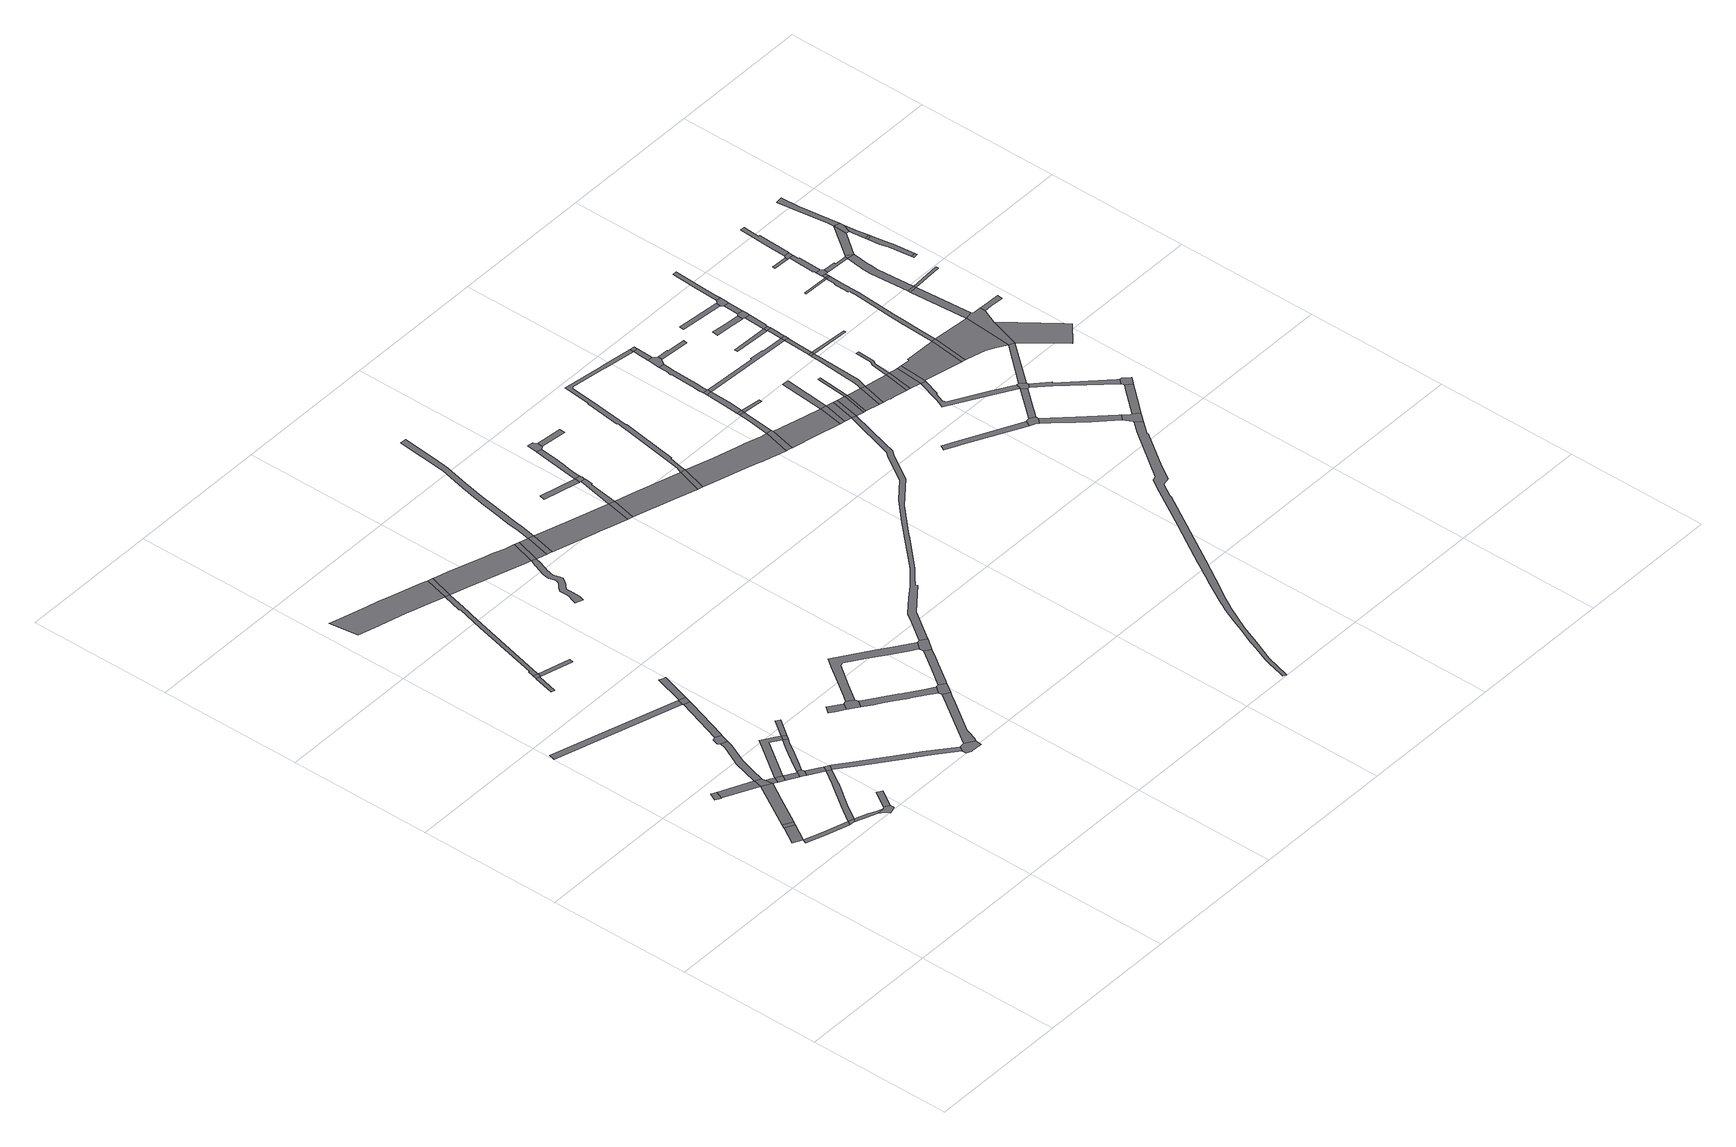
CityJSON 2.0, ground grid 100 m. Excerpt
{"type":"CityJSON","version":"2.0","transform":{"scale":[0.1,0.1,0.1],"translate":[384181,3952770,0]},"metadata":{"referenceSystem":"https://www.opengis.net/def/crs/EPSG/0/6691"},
"CityObjects":{
"road1":{"type":"Road","attributes":{"class":"1040","RoadStructureAttribute.sectionType":"1"},"geometry":[{"type":"MultiSurface","lod":"1","boundaries":[[[0,1,2,3]]]}]},
"road2":{"type":"Road","attributes":{"class":"1040","RoadStructureAttribute.sectionType":"4"},"geometry":[{"type":"MultiSurface","lod":"1","boundaries":[[[4,5,0,3,6]]]}]},
"road3":{"type":"Road","attributes":{"class":"1040","RoadStructureAttribute.sectionType":"1"},"geometry":[{"type":"MultiSurface","lod":"1","boundaries":[[[2,7,8,9,10,11]]]}]},
"road4":{"type":"Road","attributes":{"class":"1040","RoadStructureAttribute.sectionType":"4"},"geometry":[{"type":"MultiSurface","lod":"1","boundaries":[[[12,13,14,15,16,17,18]]]}]},
"road5":{"type":"Road","attributes":{"class":"1040","RoadStructureAttribute.sectionType":"1"},"geometry":[{"type":"MultiSurface","lod":"1","boundaries":[[[19,20,21,22,4,6]]]}]},
"road6":{"type":"Road","attributes":{"class":"1040","RoadStructureAttribute.sectionType":"4"},"geometry":[{"type":"MultiSurface","lod":"1","boundaries":[[[10,9,23,24]]]}]},
"road7":{"type":"Road","attributes":{"class":"1040","RoadStructureAttribute.sectionType":"1"},"geometry":[{"type":"MultiSurface","lod":"1","boundaries":[[[18,17,21,25]]]}]},
"road8":{"type":"Road","attributes":{"class":"1040","RoadStructureAttribute.sectionType":"1"},"geometry":[{"type":"MultiSurface","lod":"1","boundaries":[[[24,23,26,27,28,29,30,31,32]]]}]},
"road9":{"type":"Road","attributes":{"class":"1040","RoadStructureAttribute.sectionType":"4"},"geometry":[{"type":"MultiSurface","lod":"1","boundaries":[[[33,25,21,20,34]]]}]},
"road10":{"type":"Road","attributes":{"class":"1040","RoadStructureAttribute.sectionType":"1"},"geometry":[{"type":"MultiSurface","lod":"1","boundaries":[[[35,34,20,36,37,38]]]}]},
"road11":{"type":"Road","attributes":{"class":"1040","RoadStructureAttribute.sectionType":"4"},"geometry":[{"type":"MultiSurface","lod":"1","boundaries":[[[39,29,28,40,41,42,43]]]}]},
"road12":{"type":"Road","attributes":{"class":"1040","RoadStructureAttribute.sectionType":"4"},"geometry":[{"type":"MultiSurface","lod":"1","boundaries":[[[44,45,38,37]]]}]},
"road13":{"type":"Road","attributes":{"class":"1040","RoadStructureAttribute.sectionType":"1"},"geometry":[{"type":"MultiSurface","lod":"1","boundaries":[[[46,47,48,49,50,51,52,53,10,24,54,55]]]}]},
"road14":{"type":"Road","attributes":{"class":"1040","RoadStructureAttribute.sectionType":"1"},"geometry":[{"type":"MultiSurface","lod":"1","boundaries":[[[56,57,58,59]]]}]},
"road15":{"type":"Road","attributes":{"class":"1040","RoadStructureAttribute.sectionType":"1"},"geometry":[{"type":"MultiSurface","lod":"1","boundaries":[[[60,45,44,61,62]]]}]},
"road16":{"type":"Road","attributes":{"class":"1040","RoadStructureAttribute.sectionType":"1"},"geometry":[{"type":"MultiSurface","lod":"1","boundaries":[[[63,64,65,66,67,25,33,68,69,70,71,72]]]}]},
"road17":{"type":"Road","attributes":{"class":"1040","RoadStructureAttribute.sectionType":"1"},"geometry":[{"type":"MultiSurface","lod":"1","boundaries":[[[73,39,43,74]]]}]},
"road18":{"type":"Road","attributes":{"class":"1040","RoadStructureAttribute.sectionType":"4"},"geometry":[{"type":"MultiSurface","lod":"1","boundaries":[[[75,76,77,78,79,80,62,61]]]}]},
"road19":{"type":"Road","attributes":{"class":"1040","RoadStructureAttribute.sectionType":"1"},"geometry":[{"type":"MultiSurface","lod":"1","boundaries":[[[77,76,49,81]]]}]},
"road20":{"type":"Road","attributes":{"class":"1040","RoadStructureAttribute.sectionType":"1"},"geometry":[{"type":"MultiSurface","lod":"1","boundaries":[[[82,83,38,45,84,85,86,87]]]}]},
"road21":{"type":"Road","attributes":{"class":"1040","RoadStructureAttribute.sectionType":"4"},"geometry":[{"type":"MultiSurface","lod":"1","boundaries":[[[88,89,90,91,63,72,92,93]]]}]},
"road22":{"type":"Road","attributes":{"class":"1040","RoadStructureAttribute.sectionType":"4"},"geometry":[{"type":"MultiSurface","lod":"1","boundaries":[[[81,49,48,94,95]]]}]},
"road23":{"type":"Road","attributes":{"class":"1040","RoadStructureAttribute.sectionType":"1"},"geometry":[{"type":"MultiSurface","lod":"1","boundaries":[[[86,96,97,98,99,80,79,100,101,102,103]]]}]},
"road24":{"type":"Road","attributes":{"class":"1040","RoadStructureAttribute.sectionType":"1"},"geometry":[{"type":"MultiSurface","lod":"1","boundaries":[[[104,105,106,107,108]]]}]},
"road25":{"type":"Road","attributes":{"class":"1040","RoadStructureAttribute.sectionType":"4"},"geometry":[{"type":"MultiSurface","lod":"1","boundaries":[[[109,104,108,110,111]]]}]},
"road26":{"type":"Road","attributes":{"class":"1040","RoadStructureAttribute.sectionType":"1"},"geometry":[{"type":"MultiSurface","lod":"1","boundaries":[[[112,113,88,93,114,115,116]]]}]},
"road27":{"type":"Road","attributes":{"class":"1040","RoadStructureAttribute.sectionType":"4"},"geometry":[{"type":"MultiSurface","lod":"1","boundaries":[[[87,86,103,117]]]}]},
"road28":{"type":"Road","attributes":{"class":"1040","RoadStructureAttribute.sectionType":"1"},"geometry":[{"type":"MultiSurface","lod":"1","boundaries":[[[118,119,111,110]]]}]},
"road29":{"type":"Road","attributes":{"class":"1040","RoadStructureAttribute.sectionType":"1"},"geometry":[{"type":"MultiSurface","lod":"1","boundaries":[[[120,121,87,117]]]}]},
"road30":{"type":"Road","attributes":{"class":"1040","RoadStructureAttribute.sectionType":"4"},"geometry":[{"type":"MultiSurface","lod":"1","boundaries":[[[59,58,112,116,122,123]]]}]},
"road31":{"type":"Road","attributes":{"class":"1040","RoadStructureAttribute.sectionType":"1"},"geometry":[{"type":"MultiSurface","lod":"1","boundaries":[[[124,125,126,127,128,95,94,129,130,131,132,133,134,135,136,137]]]}]},
"road32":{"type":"Road","attributes":{"class":"1040","RoadStructureAttribute.sectionType":"1"},"geometry":[{"type":"MultiSurface","lod":"1","boundaries":[[[138,139,140,123,122]]]}]},
"road33":{"type":"Road","attributes":{"class":"1040","function":"3","usage":"1","RoadStructureAttribute.sectionType":"1"},"geometry":[{"type":"MultiSurface","lod":"1","boundaries":[[[141,142,143,144,145,146,147,148,149,150,151,152,153]]]}]},
"road34":{"type":"Road","attributes":{"class":"1040","RoadStructureAttribute.sectionType":"1"},"geometry":[{"type":"MultiSurface","lod":"1","boundaries":[[[154,155,156,157,158,152,159,160,161,162,163,164,109,111]]]}]},
"road35":{"type":"Road","attributes":{"class":"1040","RoadStructureAttribute.sectionType":"4"},"geometry":[{"type":"MultiSurface","lod":"1","boundaries":[[[165,137,136,166,167,168,169,170]]]}]},
"road36":{"type":"Road","attributes":{"class":"1040","RoadStructureAttribute.sectionType":"1"},"geometry":[{"type":"MultiSurface","lod":"1","boundaries":[[[171,172,173,174,175]]]}]},
"road37":{"type":"Road","attributes":{"class":"1040","RoadStructureAttribute.sectionType":"4"},"geometry":[{"type":"MultiSurface","lod":"1","boundaries":[[[176,175,174,177,178,179,180]]]}]},
"road38":{"type":"Road","attributes":{"class":"1040","function":"3","usage":"1","RoadStructureAttribute.sectionType":"4"},"geometry":[{"type":"MultiSurface","lod":"1","boundaries":[[[153,152,158,181]]]}]},
"road39":{"type":"Road","attributes":{"class":"1040","RoadStructureAttribute.sectionType":"1"},"geometry":[{"type":"MultiSurface","lod":"1","boundaries":[[[182,183,184,185,165,170,186,187,188,189,190,191,192,193]]]}]},
"road40":{"type":"Road","attributes":{"class":"1040","RoadStructureAttribute.sectionType":"1"},"geometry":[{"type":"MultiSurface","lod":"1","boundaries":[[[194,195,196,197,179,178,198,199,200,201,202,203,204,205,206]]]}]},
"road41":{"type":"Road","attributes":{"class":"1040","function":"3","usage":"1","RoadStructureAttribute.sectionType":"1"},"geometry":[{"type":"MultiSurface","lod":"1","boundaries":[[[207,208,209,210,211,212,213,181,158,214,215,216,217,218,219]]]}]},
"road42":{"type":"Road","attributes":{"class":"1040","RoadStructureAttribute.sectionType":"4"},"geometry":[{"type":"MultiSurface","lod":"1","boundaries":[[[220,206,205,221,182,193,222]]]}]},
"road43":{"type":"Road","attributes":{"class":"1040","RoadStructureAttribute.sectionType":"1"},"geometry":[{"type":"MultiSurface","lod":"1","boundaries":[[[223,224,225,226,227,228,229,230,231,232,233,234,235,236,237,238,239,240,241,242,243,244,245,246,247,218,248,249,250,251,252,253,254,255,256,257,258,259,260,261,262,263,264,265,266,267,268,269,270,271,272,273,274,275,276,277,278,279,280,281,282]]]}]},
"road44":{"type":"Road","attributes":{"class":"1040","RoadStructureAttribute.sectionType":"1"},"geometry":[{"type":"MultiSurface","lod":"1","boundaries":[[[283,284,285,286,287,288,289,176,180,290,291,292,293,294,295,296,297,298]]]}]},
"road45":{"type":"Road","attributes":{"class":"1040","RoadStructureAttribute.sectionType":"1"},"geometry":[{"type":"MultiSurface","lod":"1","boundaries":[[[299,300,220,222,301,302,303,304,305,306]]]}]},
"road46":{"type":"Road","attributes":{"class":"1040","function":"3","usage":"1","RoadStructureAttribute.sectionType":"4"},"geometry":[{"type":"MultiSurface","lod":"1","boundaries":[[[219,218,247,307]]]}]},
"road47":{"type":"Road","attributes":{"class":"1040","function":"3","usage":"1","RoadStructureAttribute.sectionType":"1"},"geometry":[{"type":"MultiSurface","lod":"1","boundaries":[[[307,247,308,309,310]]]}]},
"road48":{"type":"Road","attributes":{"class":"1040","function":"3","usage":"1","RoadStructureAttribute.sectionType":"4"},"geometry":[{"type":"MultiSurface","lod":"1","boundaries":[[[310,309,311,312,313]]]}]},
"road49":{"type":"Road","attributes":{"class":"1040","RoadStructureAttribute.sectionType":"4"},"geometry":[{"type":"MultiSurface","lod":"1","boundaries":[[[314,315,298,297,299,306,316,317]]]}]},
"road50":{"type":"Road","attributes":{"class":"1040","function":"3","usage":"1","RoadStructureAttribute.sectionType":"1"},"geometry":[{"type":"MultiSurface","lod":"1","boundaries":[[[318,313,312,319,320,321,322,323]]]}]},
"road51":{"type":"Road","attributes":{"class":"1040","RoadStructureAttribute.sectionType":"1"},"geometry":[{"type":"MultiSurface","lod":"1","boundaries":[[[324,325,326,327,328,329,330,331,332,310,313,333,334,335,336,337,338,339,340,341,342,343]]]}]},
"road52":{"type":"Road","attributes":{"class":"1040","function":"3","usage":"1","RoadStructureAttribute.sectionType":"4"},"geometry":[{"type":"MultiSurface","lod":"1","boundaries":[[[323,322,344,345]]]}]},
"road53":{"type":"Road","attributes":{"class":"1040","RoadStructureAttribute.sectionType":"1"},"geometry":[{"type":"MultiSurface","lod":"1","boundaries":[[[346,347,348,349,350]]]}]},
"road54":{"type":"Road","attributes":{"class":"1040","RoadStructureAttribute.sectionType":"1"},"geometry":[{"type":"MultiSurface","lod":"1","boundaries":[[[351,323,345,352,353,354]]]}]},
"road55":{"type":"Road","attributes":{"class":"1040","RoadStructureAttribute.sectionType":"4"},"geometry":[{"type":"MultiSurface","lod":"1","boundaries":[[[350,349,351,354,355,356,357,358]]]}]},
"road56":{"type":"Road","attributes":{"class":"1040","function":"3","usage":"1","RoadStructureAttribute.sectionType":"1"},"geometry":[{"type":"MultiSurface","lod":"1","boundaries":[[[359,345,344,360,361,362]]]}]},
"road57":{"type":"Road","attributes":{"class":"1040","RoadStructureAttribute.sectionType":"1"},"geometry":[{"type":"MultiSurface","lod":"1","boundaries":[[[363,364,365,350,358,366,367,368,369,370,371]]]}]},
"road58":{"type":"Road","attributes":{"class":"1040","RoadStructureAttribute.sectionType":"4"},"geometry":[{"type":"MultiSurface","lod":"1","boundaries":[[[372,363,371,373,374,375,376]]]}]},
"road59":{"type":"Road","attributes":{"class":"1040","function":"3","usage":"1","RoadStructureAttribute.sectionType":"4"},"geometry":[{"type":"MultiSurface","lod":"1","boundaries":[[[362,361,377,378]]]}]},
"road60":{"type":"Road","attributes":{"class":"1040","RoadStructureAttribute.sectionType":"1"},"geometry":[{"type":"MultiSurface","lod":"1","boundaries":[[[379,380,375,374]]]}]},
"road61":{"type":"Road","attributes":{"class":"1040","RoadStructureAttribute.sectionType":"1"},"geometry":[{"type":"MultiSurface","lod":"1","boundaries":[[[381,382,383,384,385,386,387,388,389,390,391,392,393,394,395,396,397,398,399,400,401,402,403,404,405,406,407,408,409,410,411,412,314,317]]]}]},
"road62":{"type":"Road","attributes":{"class":"1040","function":"3","usage":"1","RoadStructureAttribute.sectionType":"1"},"geometry":[{"type":"MultiSurface","lod":"1","boundaries":[[[413,414,415,416,378,377,417,418,419,420,421,422,423,424,425,426]]]}]},
"road63":{"type":"Road","attributes":{"class":"1040","RoadStructureAttribute.sectionType":"1"},"geometry":[{"type":"MultiSurface","lod":"1","boundaries":[[[427,428,429,430,431,432,433,434,435,436,362,378,437,438,439,440,441,442,443,444,445,446,447,448,449]]]}]},
"road64":{"type":"Road","attributes":{"class":"1040","function":"3","usage":"1","RoadStructureAttribute.sectionType":"4"},"geometry":[{"type":"MultiSurface","lod":"1","boundaries":[[[450,426,425,451,452,453]]]}]},
"road65":{"type":"Road","attributes":{"class":"1040","RoadStructureAttribute.sectionType":"1"},"geometry":[{"type":"MultiSurface","lod":"1","boundaries":[[[454,455,426,450,456]]]}]},
"road66":{"type":"Road","attributes":{"class":"1040","RoadStructureAttribute.sectionType":"1"},"geometry":[{"type":"MultiSurface","lod":"1","boundaries":[[[457,458,459,460,461,462,463,464,465,466,467,468,469,470,471,472,473,474,475,476,477,478,479,480,481,482,483,484,485,486,487,488,489,490,491,492,493,494,495,496,497,498,499,500,501,502,503,504,505]]]}]},
"road67":{"type":"Road","attributes":{"class":"1040","RoadStructureAttribute.sectionType":"4"},"geometry":[{"type":"MultiSurface","lod":"1","boundaries":[[[506,507,454,456,508]]]}]},
"road68":{"type":"Road","attributes":{"class":"1040","function":"3","usage":"1","RoadStructureAttribute.sectionType":"1"},"geometry":[{"type":"MultiSurface","lod":"1","boundaries":[[[509,453,452,510,511,512,513]]]}]},
"road69":{"type":"Road","attributes":{"class":"1040","RoadStructureAttribute.sectionType":"1"},"geometry":[{"type":"MultiSurface","lod":"1","boundaries":[[[514,515,516,517,506,508]]]}]},
"road70":{"type":"Road","attributes":{"class":"1040","RoadStructureAttribute.sectionType":"1"},"geometry":[{"type":"MultiSurface","lod":"1","boundaries":[[[518,519,508,456]]]}]},
"road71":{"type":"Road","attributes":{"class":"1040","RoadStructureAttribute.sectionType":"4"},"geometry":[{"type":"MultiSurface","lod":"1","boundaries":[[[520,516,515,521,522]]]}]},
"road72":{"type":"Road","attributes":{"class":"1040","RoadStructureAttribute.sectionType":"1"},"geometry":[{"type":"MultiSurface","lod":"1","boundaries":[[[523,524,525,526,527,528,529,530,531,532,520,522,533,534,535,536,537,538]]]}]},
"road73":{"type":"Road","attributes":{"class":"1040","function":"3","usage":"1","RoadStructureAttribute.sectionType":"4"},"geometry":[{"type":"MultiSurface","lod":"1","boundaries":[[[513,512,539,540]]]}]},
"road74":{"type":"Road","attributes":{"class":"1040","function":"3","usage":"1","RoadStructureAttribute.sectionType":"1"},"geometry":[{"type":"MultiSurface","lod":"1","boundaries":[[[540,539,396,541]]]}]},
"road75":{"type":"Road","attributes":{"class":"1040","RoadStructureAttribute.sectionType":"4"},"geometry":[{"type":"MultiSurface","lod":"1","boundaries":[[[542,543,523,538,544,545,546,547]]]}]},
"road76":{"type":"Road","attributes":{"class":"1040","RoadStructureAttribute.sectionType":"1"},"geometry":[{"type":"MultiSurface","lod":"1","boundaries":[[[548,549,550,542,547,551,552]]]}]},
"road77":{"type":"Road","attributes":{"class":"1040","function":"3","usage":"1","RoadStructureAttribute.sectionType":"4"},"geometry":[{"type":"MultiSurface","lod":"1","boundaries":[[[541,396,395,553]]]}]},
"road78":{"type":"Road","attributes":{"class":"1040","RoadStructureAttribute.sectionType":"4"},"geometry":[{"type":"MultiSurface","lod":"1","boundaries":[[[449,448,548,552,554]]]}]},
"road79":{"type":"Road","attributes":{"class":"1040","RoadStructureAttribute.sectionType":"1"},"geometry":[{"type":"MultiSurface","lod":"1","boundaries":[[[555,513,540,556]]]}]},
"road80":{"type":"Road","attributes":{"class":"1040","function":"3","usage":"1","RoadStructureAttribute.sectionType":"1"},"geometry":[{"type":"MultiSurface","lod":"1","boundaries":[[[553,395,557,558]]]}]},
"road81":{"type":"Road","attributes":{"class":"1040","function":"3","usage":"1","RoadStructureAttribute.sectionType":"4"},"geometry":[{"type":"MultiSurface","lod":"1","boundaries":[[[558,557,559,560]]]}]},
"road82":{"type":"Road","attributes":{"class":"1040","RoadStructureAttribute.sectionType":"1"},"geometry":[{"type":"MultiSurface","lod":"1","boundaries":[[[561,562,563,564,546,545]]]}]},
"road83":{"type":"Road","attributes":{"class":"1040","RoadStructureAttribute.sectionType":"1"},"geometry":[{"type":"MultiSurface","lod":"1","boundaries":[[[565,566,567,568,569,570,571]]]}]},
"road84":{"type":"Road","attributes":{"class":"1040","function":"3","usage":"1","RoadStructureAttribute.sectionType":"1"},"geometry":[{"type":"MultiSurface","lod":"1","boundaries":[[[560,559,572,573,574,575]]]}]},
"road85":{"type":"Road","attributes":{"class":"1040","RoadStructureAttribute.sectionType":"1"},"geometry":[{"type":"MultiSurface","lod":"1","boundaries":[[[576,577,578,579,580,521,515,581,582]]]}]},
"road86":{"type":"Road","attributes":{"class":"1040","RoadStructureAttribute.sectionType":"1"},"geometry":[{"type":"MultiSurface","lod":"1","boundaries":[[[583,558,560,584]]]}]},
"road87":{"type":"Road","attributes":{"class":"1040","function":"3","usage":"1","RoadStructureAttribute.sectionType":"4"},"geometry":[{"type":"MultiSurface","lod":"1","boundaries":[[[575,574,585,586]]]}]},
"road88":{"type":"Road","attributes":{"class":"1040","function":"3","usage":"1","RoadStructureAttribute.sectionType":"1"},"geometry":[{"type":"MultiSurface","lod":"1","boundaries":[[[586,585,587,588,589,590,591]]]}]},
"road89":{"type":"Road","attributes":{"class":"1040","RoadStructureAttribute.sectionType":"1"},"geometry":[{"type":"MultiSurface","lod":"1","boundaries":[[[592,593,594,595,596,575,586,597,598]]]}]},
"road90":{"type":"Road","attributes":{"class":"1040","RoadStructureAttribute.sectionType":"4"},"geometry":[{"type":"MultiSurface","lod":"1","boundaries":[[[599,600,571,570,601,602,603,604]]]}]},
"road91":{"type":"Road","attributes":{"class":"1040","function":"3","usage":"1","RoadStructureAttribute.sectionType":"4"},"geometry":[{"type":"MultiSurface","lod":"1","boundaries":[[[591,590,605,606,607]]]}]},
"road92":{"type":"Road","attributes":{"class":"1040","RoadStructureAttribute.sectionType":"1"},"geometry":[{"type":"MultiSurface","lod":"1","boundaries":[[[608,609,610,611]]]}]},
"road93":{"type":"Road","attributes":{"class":"1040","RoadStructureAttribute.sectionType":"4"},"geometry":[{"type":"MultiSurface","lod":"1","boundaries":[[[612,592,598,613]]]}]},
"road94":{"type":"Road","attributes":{"class":"1040","function":"3","usage":"1","RoadStructureAttribute.sectionType":"1"},"geometry":[{"type":"MultiSurface","lod":"1","boundaries":[[[614,607,606,615,616]]]}]},
"road95":{"type":"Road","attributes":{"class":"1040","RoadStructureAttribute.sectionType":"1"},"geometry":[{"type":"MultiSurface","lod":"1","boundaries":[[[617,612,613,618,619]]]}]},
"road96":{"type":"Road","attributes":{"class":"1040","RoadStructureAttribute.sectionType":"1"},"geometry":[{"type":"MultiSurface","lod":"1","boundaries":[[[620,621,622,623,624,625,626]]]}]},
"road97":{"type":"Road","attributes":{"class":"1040","function":"3","usage":"1","RoadStructureAttribute.sectionType":"4"},"geometry":[{"type":"MultiSurface","lod":"1","boundaries":[[[627,616,615,628,629]]]}]},
"road98":{"type":"Road","attributes":{"class":"1040","RoadStructureAttribute.sectionType":"1"},"geometry":[{"type":"MultiSurface","lod":"1","boundaries":[[[630,631,632,633]]]}]},
"road99":{"type":"Road","attributes":{"class":"1040","RoadStructureAttribute.sectionType":"1"},"geometry":[{"type":"MultiSurface","lod":"1","boundaries":[[[634,635,636,637,638,591,607,639]]]}]},
"road100":{"type":"Road","attributes":{"class":"1040","RoadStructureAttribute.sectionType":"1"},"geometry":[{"type":"MultiSurface","lod":"1","boundaries":[[[615,640,641,642,643,644,645,646,647,648,649,628]]]}]},
"road101":{"type":"Road","attributes":{"class":"1040","RoadStructureAttribute.sectionType":"4"},"geometry":[{"type":"MultiSurface","lod":"1","boundaries":[[[582,581,617,619,650]]]}]},
"road102":{"type":"Road","attributes":{"class":"1040","RoadStructureAttribute.sectionType":"1"},"geometry":[{"type":"MultiSurface","lod":"1","boundaries":[[[651,652,653,654,603,602,655,656,657,658,659]]]}]},
"road103":{"type":"Road","attributes":{"class":"1040","RoadStructureAttribute.sectionType":"1"},"geometry":[{"type":"MultiSurface","lod":"1","boundaries":[[[643,660,599,604,661,662,663]]]}]},
"road104":{"type":"Road","attributes":{"class":"1040","RoadStructureAttribute.sectionType":"1"},"geometry":[{"type":"MultiSurface","lod":"1","boundaries":[[[664,665,582,650,666,667,668,669]]]}]},
"road105":{"type":"Road","attributes":{"class":"1040","RoadStructureAttribute.sectionType":"4"},"geometry":[{"type":"MultiSurface","lod":"1","boundaries":[[[611,610,664,669,670,671]]]}]},
"road106":{"type":"Road","attributes":{"class":"1040","RoadStructureAttribute.sectionType":"1"},"geometry":[{"type":"MultiSurface","lod":"1","boundaries":[[[672,673,613,598]]]}]},
"road107":{"type":"Road","attributes":{"class":"1040","RoadStructureAttribute.sectionType":"1"},"geometry":[{"type":"MultiSurface","lod":"1","boundaries":[[[674,611,671,675,676,677]]]}]},
"road108":{"type":"Road","attributes":{"class":"1040","RoadStructureAttribute.sectionType":"4"},"geometry":[{"type":"MultiSurface","lod":"1","boundaries":[[[678,626,625,679,674,677,680,681]]]}]},
"road109":{"type":"Road","attributes":{"class":"1040","RoadStructureAttribute.sectionType":"1"},"geometry":[{"type":"MultiSurface","lod":"1","boundaries":[[[682,678,681,683]]]}]},
"road110":{"type":"Road","attributes":{"class":"1040","function":"3","usage":"1","RoadStructureAttribute.sectionType":"1"},"geometry":[{"type":"MultiSurface","lod":"1","boundaries":[[[684,685,627,629,686,687,688]]]}]},
"road111":{"type":"Road","attributes":{"class":"1040","RoadStructureAttribute.sectionType":"4"},"geometry":[{"type":"MultiSurface","lod":"1","boundaries":[[[689,659,658,690,457,505,691,692,693,694,695]]]}]},
"road112":{"type":"Road","attributes":{"class":"1040","RoadStructureAttribute.sectionType":"4"},"geometry":[{"type":"MultiSurface","lod":"1","boundaries":[[[696,644,643,663,697,698,699]]]}]},
"road113":{"type":"Road","attributes":{"class":"1040","RoadStructureAttribute.sectionType":"4"},"geometry":[{"type":"MultiSurface","lod":"1","boundaries":[[[700,701,633,632,702,682,683,703,704,705]]]}]},
"road114":{"type":"Road","attributes":{"class":"1040","RoadStructureAttribute.sectionType":"1"},"geometry":[{"type":"MultiSurface","lod":"1","boundaries":[[[706,707,708,700,705,709,710,711]]]}]},
"road115":{"type":"Road","attributes":{"class":"1040","function":"3","usage":"1","RoadStructureAttribute.sectionType":"4"},"geometry":[{"type":"MultiSurface","lod":"1","boundaries":[[[688,687,712,713]]]}]},
"road116":{"type":"Road","attributes":{"class":"1040","RoadStructureAttribute.sectionType":"1"},"geometry":[{"type":"MultiSurface","lod":"1","boundaries":[[[714,715,716,698,697,717,718,719]]]}]},
"road117":{"type":"Road","attributes":{"class":"1040","RoadStructureAttribute.sectionType":"1"},"geometry":[{"type":"MultiSurface","lod":"1","boundaries":[[[720,721,695,694,722,723,724]]]}]},
"road118":{"type":"Road","attributes":{"class":"1040","RoadStructureAttribute.sectionType":"1"},"geometry":[{"type":"MultiSurface","lod":"1","boundaries":[[[725,726,696,699]]]}]},
"road119":{"type":"Road","attributes":{"class":"1040","function":"3","usage":"1","RoadStructureAttribute.sectionType":"1"},"geometry":[{"type":"MultiSurface","lod":"1","boundaries":[[[713,712,727,728,729,726,730]]]}]},
"road120":{"type":"Road","attributes":{"class":"1040","RoadStructureAttribute.sectionType":"4"},"geometry":[{"type":"MultiSurface","lod":"1","boundaries":[[[719,718,731,720,724,732,733,734]]]}]},
"road121":{"type":"Road","attributes":{"class":"1040","RoadStructureAttribute.sectionType":"1"},"geometry":[{"type":"MultiSurface","lod":"1","boundaries":[[[735,736,737,738,739,740,741,742,743,744,688,713,745,746,747,748,749,750,751]]]}]},
"road122":{"type":"Road","attributes":{"class":"1040","RoadStructureAttribute.sectionType":"1"},"geometry":[{"type":"MultiSurface","lod":"1","boundaries":[[[752,753,735,754]]]}]},
"road123":{"type":"Road","attributes":{"class":"1040","function":"3","usage":"1","RoadStructureAttribute.sectionType":"4"},"geometry":[{"type":"MultiSurface","lod":"1","boundaries":[[[755,756,757,758,759,730,726,725,760]]]}]},
"road124":{"type":"Road","attributes":{"class":"1040","RoadStructureAttribute.sectionType":"4"},"geometry":[{"type":"MultiSurface","lod":"1","boundaries":[[[754,735,751,761]]]}]},
"road125":{"type":"Road","attributes":{"class":"1040","RoadStructureAttribute.sectionType":"1"},"geometry":[{"type":"MultiSurface","lod":"1","boundaries":[[[762,754,761,763]]]}]},
"road126":{"type":"Road","attributes":{"class":"1040","RoadStructureAttribute.sectionType":"1"},"geometry":[{"type":"MultiSurface","lod":"1","boundaries":[[[764,765,766,767]]]}]},
"road127":{"type":"Road","attributes":{"class":"1040","RoadStructureAttribute.sectionType":"4"},"geometry":[{"type":"MultiSurface","lod":"1","boundaries":[[[768,769,762,763,770,771,772]]]}]},
"road128":{"type":"Road","attributes":{"class":"1040","function":"3","usage":"1","RoadStructureAttribute.sectionType":"1"},"geometry":[{"type":"MultiSurface","lod":"1","boundaries":[[[773,760,725,774,775,776]]]}]},
"road129":{"type":"Road","attributes":{"class":"1040","RoadStructureAttribute.sectionType":"1"},"geometry":[{"type":"MultiSurface","lod":"1","boundaries":[[[730,759,777,778]]]}]},
"road130":{"type":"Road","attributes":{"class":"1040","RoadStructureAttribute.sectionType":"1"},"geometry":[{"type":"MultiSurface","lod":"1","boundaries":[[[779,780,781,782,768,772,783,784,785,786]]]}]},
"road131":{"type":"Road","attributes":{"class":"1040","RoadStructureAttribute.sectionType":"4"},"geometry":[{"type":"MultiSurface","lod":"1","boundaries":[[[787,767,766,779,786,788]]]}]},
"road132":{"type":"Road","attributes":{"class":"1040","RoadStructureAttribute.sectionType":"4"},"geometry":[{"type":"MultiSurface","lod":"1","boundaries":[[[789,790,778,777]]]}]},
"road133":{"type":"Road","attributes":{"class":"1040","RoadStructureAttribute.sectionType":"1"},"geometry":[{"type":"MultiSurface","lod":"1","boundaries":[[[791,792,771,770,793,794]]]}]},
"road134":{"type":"Road","attributes":{"class":"1040","RoadStructureAttribute.sectionType":"1"},"geometry":[{"type":"MultiSurface","lod":"1","boundaries":[[[795,796,797,798,799,800,801,802,787,788]]]}]},
"road135":{"type":"Road","attributes":{"class":"1040","RoadStructureAttribute.sectionType":"1"},"geometry":[{"type":"MultiSurface","lod":"1","boundaries":[[[793,803,804,805,806,790,789,807,808,809,810,811]]]}]},
"road136":{"type":"Road","attributes":{"class":"1040","RoadStructureAttribute.sectionType":"1"},"geometry":[{"type":"MultiSurface","lod":"1","boundaries":[[[812,757,756,813,814,815]]]}]},
"road137":{"type":"Road","attributes":{"class":"1040","RoadStructureAttribute.sectionType":"1"},"geometry":[{"type":"MultiSurface","lod":"1","boundaries":[[[816,817,789,777,818,819]]]}]},
"road138":{"type":"Road","attributes":{"class":"1040","RoadStructureAttribute.sectionType":"4"},"geometry":[{"type":"MultiSurface","lod":"1","boundaries":[[[820,821,794,793,811,822]]]}]},
"road139":{"type":"Road","attributes":{"class":"1040","RoadStructureAttribute.sectionType":"1"},"geometry":[{"type":"MultiSurface","lod":"1","boundaries":[[[823,824,820,822,825]]]}]},
"road140":{"type":"Road","attributes":{"class":"1040","RoadStructureAttribute.sectionType":"4"},"geometry":[{"type":"MultiSurface","lod":"1","boundaries":[[[826,827,828,829]]]}]},
"road141":{"type":"Road","attributes":{"class":"1040","RoadStructureAttribute.sectionType":"1"},"geometry":[{"type":"MultiSurface","lod":"1","boundaries":[[[830,831,832,833,834,835,836,827,826]]]}]},
"road142":{"type":"Road","attributes":{"class":"1040","RoadStructureAttribute.sectionType":"4"},"geometry":[{"type":"MultiSurface","lod":"1","boundaries":[[[837,838,834,833]]]}]},
"road143":{"type":"Road","attributes":{"class":"1040","RoadStructureAttribute.sectionType":"4"},"geometry":[{"type":"MultiSurface","lod":"1","boundaries":[[[823,825,839,840,841]]]}]},
"road144":{"type":"Road","attributes":{"class":"1040","RoadStructureAttribute.sectionType":"1"},"geometry":[{"type":"MultiSurface","lod":"1","boundaries":[[[842,840,839,838,837]]]}]},
"road145":{"type":"Road","attributes":{"class":"1040","RoadStructureAttribute.sectionType":"1"},"geometry":[{"type":"MultiSurface","lod":"1","boundaries":[[[843,844,845,846,847,823,841]]]}]}
},
"vertices":[
[395,1393,0],[322,1270,0],[385,1237,0],[458,1359,0],
[407,1420,0],[392,1395,0],[473,1385,0],
[372,1209,0],[504,1161,0],[664,1112,0],[683,1138,0],[516,1188,0],
[389,1909,0],[360,1925,0],[355,1927,0],[328,1871,0],[366,1852,0],[367,1854,0],[392,1908,0],
[586,1573,0],[665,1705,0],[599,1745,0],[518,1608,0],
[703,1110,0],[725,1128,0],
[614,1804,0],
[757,1090,0],[807,1070,0],[849,1052,0],[904,1056,0],[860,1073,0],[816,1093,0],[765,1113,0],
[654,1781,0],[657,1758,0],
[686,1742,0],[690,1691,0],[691,1690,0],[711,1727,0],
[920,1062,0],[883,1027,0],[903,997,0],[957,1012,0],[954,1041,0],
[733,1666,0],[754,1703,0],
[913,1405,0],[917,1410,0],[984,1516,0],[954,1536,0],[886,1431,0],[879,1422,0],[765,1262,0],[742,1227,0],[774,1207,0],[795,1240,0],
[20,2884,0],[7,2841,0],[877,2580,0],[890,2621,0],
[825,1661,0],[812,1621,0],[834,1657,0],
[745,2172,0],[735,2129,0],[677,2008,0],[666,1986,0],[614,1805,0],[681,1877,0],[709,1971,0],[720,1995,0],[777,2114,0],[789,2157,0],
[995,1183,0],[1029,1162,0],
[831,1610,0],[849,1599,0],[872,1634,0],[871,1634,0],[867,1653,0],[840,1668,0],
[974,1571,0],
[916,2018,0],[846,1919,0],[886,1891,0],[937,1963,0],[1008,1916,0],[1029,1944,0],
[769,2237,0],[749,2231,0],[746,2232,0],[733,2189,0],[793,2172,0],[811,2220,0],
[986,1518,0],[1006,1551,0],
[987,1887,0],[943,1826,0],[934,1812,0],[870,1715,0],[898,1695,0],[961,1787,0],[1018,1871,0],[1036,1896,0],
[508,3395,0],[507,3393,0],[471,3250,0],[494,3242,0],[533,3388,0],
[515,3423,0],[540,3386,0],[547,3413,0],
[883,2571,0],[825,2401,0],[816,2233,0],[917,2530,0],[926,2557,0],
[1057,1924,0],
[762,3327,0],[769,3354,0],
[1142,2040,0],[1113,2061,0],
[942,2605,0],[897,2619,0],
[1458,1211,0],[1347,1294,0],[1232,1379,0],[1121,1464,0],[1017,1544,0],[1092,1434,0],[1192,1356,0],[1207,1345,0],[1224,1332,0],[1324,1258,0],[1432,1177,0],[1498,1124,0],[1609,1033,0],[1633,1067,0],
[1005,2813,0],[991,2817,0],[960,2828,0],
[755,4469,0],[541,4535,0],[450,4563,0],[379,4583,0],[160,4646,0],[112,4660,0],[141,4461,0],[250,4428,0],[470,4369,0],[530,4351,0],[600,4329,0],[738,4286,0],[785,4460,0],
[559,3459,0],[712,4061,0],[721,4096,0],[732,4139,0],[769,4277,0],[700,4147,0],[705,4146,0],[654,3946,0],[614,3790,0],[532,3466,0],[526,3467,0],
[1668,1072,0],[1610,1004,0],[1642,988,0],[1654,990,0],[1728,986,0],[1733,1031,0],
[1404,1910,0],[1371,1867,0],[1402,1844,0],[1462,1803,0],[1493,1847,0],
[1518,1853,0],[1521,1763,0],[1535,1752,0],[1567,1798,0],[1562,1823,0],
[818,4450,0],
[1932,1457,0],[1839,1321,0],[1779,1233,0],[1736,1171,0],[1747,1052,0],[1750,1062,0],[1766,1107,0],[1776,1136,0],[1788,1154,0],[1939,1373,0],[1954,1396,0],[1976,1428,0],
[1902,1566,0],[1775,1653,0],[1769,1658,0],[1577,1790,0],[1600,1708,0],[1643,1679,0],[1700,1639,0],[1780,1584,0],[1785,1581,0],[1853,1533,0],[1917,1490,0],[1926,1481,0],[1960,1527,0],
[1302,4296,0],[1238,4319,0],[1230,4322,0],[1144,4348,0],[1100,4362,0],[921,4420,0],[846,4442,0],[886,4240,0],[1213,4138,0],[1260,4123,0],[1298,4111,0],[1316,4105,0],[1366,4278,0],
[1984,1531,0],[1928,1479,0],[2026,1501,0],
[1248,3676,0],[1252,3734,0],[1251,3743,0],[1251,3744,0],[1251,3747,0],[1251,3777,0],[1253,3784,0],[1253,3785,0],[1254,3787,0],[1261,3796,0],[1283,3815,0],[1283,3816,0],[1285,3817,0],[1299,3833,0],[1309,3849,0],[1313,3863,0],[1314,3865,0],[1312,3882,0],[1300,3927,0],[1303,3949,0],[1307,3964,0],[1308,3968,0],[1338,4055,0],[1339,4057,0],[1349,4095,0],[1316,4104,0],[1301,4068,0],[1300,4066,0],[1299,4064,0],[1294,4050,0],[1269,3978,0],[1268,3974,0],[1268,3973,0],[1261,3947,0],[1260,3928,0],[1260,3926,0],[1260,3925,0],[1270,3888,0],[1271,3873,0],[1271,3871,0],[1271,3870,0],[1271,3869,0],[1265,3857,0],[1254,3843,0],[1252,3841,0],[1251,3840,0],[1237,3828,0],[1222,3814,0],[1215,3804,0],[1214,3802,0],[1213,3801,0],[1212,3796,0],[1212,3752,0],[1212,3750,0],[1209,3730,0],[1197,3692,0],[1196,3689,0],[1187,3660,0],[1239,3642,0],[1248,3674,0],
[2081,1956,0],[1991,2019,0],[1751,2184,0],[1707,2121,0],[1643,2030,0],[1568,1924,0],[1548,1895,0],[1567,1831,0],[1644,1939,0],[1750,2087,0],[1777,2094,0],[1896,2011,0],[2020,1925,0],[2115,1859,0],[2165,1825,0],[2202,1873,0],
[2169,1795,0],[2077,1663,0],[2032,1510,0],[2039,1519,0],[2132,1654,0],[2176,1717,0],[2188,1733,0],[2211,1767,0],
[1400,4269,0],
[1389,4084,0],[1420,4075,0],[1462,4252,0],
[1441,4068,0],[1458,4063,0],[1500,4240,0],
[2223,1875,0],[2205,1871,0],[2263,1841,0],[2266,1846,0],
[1742,4168,0],[1752,3976,0],[1778,3969,0],[1829,3953,0],[1974,3911,0],[2010,4088,0],
[1653,5390,0],[1614,5032,0],[1571,4846,0],[1542,4714,0],[1539,4700,0],[1533,4666,0],[1514,4559,0],[1488,4413,0],[1483,4357,0],[1523,4357,0],[1526,4394,0],[1529,4412,0],[1569,4636,0],[1582,4708,0],[1616,4862,0],[1655,5031,0],[1658,5060,0],[1669,5158,0],[1675,5218,0],[1694,5386,0],
[2007,3901,0],[2050,4076,0],
[1805,4445,0],[1796,4406,0],[2027,4351,0],[2050,4345,0],[2059,4385,0],
[2062,4343,0],[2082,4281,0],[2089,4279,0],[2095,4340,0],
[2096,4350,0],[2097,4365,0],[2093,4365,0],[2095,4381,0],
[2147,4048,0],[2287,3817,0],[2450,3768,0],[2504,3945,0],
[2101,4717,0],[2098,4689,0],[2061,4406,0],[2097,4406,0],[2101,4447,0],[2107,4478,0],[2112,4511,0],[2122,4578,0],[2139,4711,0],
[2111,4793,0],[2160,4724,0],[2162,4724,0],[2167,4764,0],[2149,4788,0],
[2485,3758,0],[2537,3937,0],
[2345,4706,0],[2349,4746,0],
[2414,2059,0],[2605,2204,0],[2598,2217,0],[2651,2264,0],[2713,2317,0],[2828,2437,0],[2922,2535,0],[2926,2539,0],[3012,2628,0],[3116,2734,0],[3309,2883,0],[3434,3079,0],[3457,3107,0],[3480,3186,0],[3567,3477,0],[3532,3485,0],[3423,3125,0],[3404,3101,0],[3277,2902,0],[3136,2793,0],[2991,2648,0],[2926,2579,0],[2923,2576,0],[2697,2338,0],[2602,2259,0],[2579,2242,0],[2536,2209,0],[2522,2199,0],[2431,2131,0],[2373,2087,0],[2369,2084,0],[2321,2015,0],
[3063,3788,0],[2941,3822,0],[2937,3823,0],[2732,3880,0],[2579,3729,0],[2774,3674,0],[2863,3646,0],[2893,3636,0],[2935,3623,0],[2938,3622,0],[2942,3621,0],[2978,3610,0],[3055,3590,0],[3104,3782,0],
[2954,4922,0],[2951,4923,0],[2660,4962,0],[2642,4766,0],[2634,4766,0],[2603,4520,0],[2610,4519,0],[2582,4344,0],[2539,4076,0],[2521,3987,0],[2545,3982,0],[2563,4071,0],[2572,4069,0],[2616,4344,0],[2637,4469,0],[2631,4469,0],[2667,4762,0],[2684,4926,0],[2697,4935,0],[2950,4898,0],[2954,4897,0],[3173,4865,0],[3176,4891,0],
[3142,3777,0],[3081,3584,0],[3098,3580,0],[3140,3762,0],
[3132,4011,0],[3126,3934,0],[3167,4007,0],
[4576,2178,0],[4512,2104,0],[4506,2095,0],[4270,1761,0],[4259,1757,0],[4239,1752,0],[4227,1734,0],[4203,1696,0],[4014,1377,0],[3929,1236,0],[3826,1065,0],[3798,1017,0],[3798,1016,0],[3782,989,0],[3760,950,0],[3723,886,0],[3640,743,0],[3634,733,0],[3619,702,0],[3597,659,0],[3550,554,0],[3517,475,0],[3467,358,0],[3441,297,0],[3400,191,0],[3383,130,0],[3377,111,0],[3351,18,0],[3373,5,0],[3401,104,0],[3423,179,0],[3491,336,0],[3545,474,0],[3630,646,0],[3652,682,0],[3678,726,0],[3777,886,0],[3870,1042,0],[3986,1235,0],[4158,1524,0],[4185,1570,0],[4193,1586,0],[4246,1676,0],[4303,1690,0],[4380,1813,0],[4542,2044,0],[4537,2049,0],[4543,2056,0],[4613,2140,0],
[3134,4033,0],[3134,4026,0],[3169,4029,0],
[3369,3706,0],[3286,3539,0],[3420,3510,0],[3448,3503,0],[3480,3681,0],
[3181,4137,0],[3185,4277,0],[3148,4278,0],[3139,4132,0],
[3308,3989,0],[3311,4011,0],
[3148,4305,0],[3186,4304,0],[3183,4304,0],
[3162,4656,0],[3160,4604,0],[3159,4585,0],[3155,4578,0],[3155,4558,0],[3159,4554,0],[3158,4545,0],[3154,4459,0],[3151,4393,0],[3148,4338,0],[3184,4337,0],[3186,4393,0],[3188,4450,0],[3195,4588,0],[3197,4616,0],[3199,4653,0],
[3483,3496,0],[3522,3672,0],
[3571,3660,0],
[3167,4747,0],[3166,4739,0],[3222,4689,0],[3227,4688,0],[3229,4722,0],[3204,4745,0],
[3176,4864,0],[3171,4814,0],[3169,4779,0],[3205,4773,0],[3210,4862,0],
[3603,3653,0],
[3211,4890,0],
[3508,3995,0],[3554,3990,0],
[3618,3465,0],[3657,3641,0],
[3636,3461,0],[3673,3637,0],
[3437,4675,0],[3443,4704,0],[3309,4710,0],[3309,4717,0],
[3762,2873,0],[3676,2915,0],[3659,2880,0],[3739,2840,0],[3764,2827,0],[4149,2632,0],[4170,2672,0],
[3649,3459,0],[3718,3444,0],[3734,3440,0],[3773,3617,0],
[3666,4279,0],[3666,4286,0],[3569,4291,0],[3568,4283,0],[3324,4296,0],[3824,4244,0],[3826,4271,0],
[3678,3863,0],[3695,3861,0],
[3763,3433,0],[3807,3607,0],
[3803,3424,0],[3816,3421,0],[3849,3415,0],[3936,3398,0],[3968,3580,0],
[3816,4034,0],[3812,3959,0],[3797,3769,0],[3792,3685,0],[3785,3649,0],[3827,3680,0],[3842,4032,0],
[4200,2679,0],[4198,2676,0],[4194,2610,0],[4203,2600,0],[4237,2635,0],[4236,2652,0],
[3956,3394,0],[3963,3392,0],[3991,3576,0],
[3569,4416,0],[3568,4392,0],[3825,4379,0],[3826,4404,0],
[3816,4051,0],[3843,4050,0],
[4036,3570,0],[4038,3373,0],[4056,3568,0],
[3826,4244,0],[3854,4240,0],[3854,4242,0],
[3718,4609,0],[3611,4619,0],[3607,4579,0],[3714,4569,0],[3813,4560,0],[3815,4560,0],[3817,4600,0],
[4088,3566,0],[4070,3362,0],[4073,3371,0],
[3524,4800,0],[3520,4765,0],[3822,4737,0],[3825,4772,0],
[4020,3719,0],[4024,3841,0],[4004,3841,0],[4000,3726,0],[3983,3701,0],[4002,3694,0],
[3983,3206,0],[3953,3139,0],[4229,2981,0],[4377,2891,0],[4389,2926,0],[4246,3012,0],[4005,3149,0],[3997,3173,0],[4023,3242,0],[4029,3240,0],
[3855,4269,0],
[4566,2285,0],[4435,2421,0],[4408,2448,0],[4388,2470,0],[4300,2499,0],[4352,2441,0],[4412,2374,0],[4545,2244,0],[4574,2276,0],
[4225,2708,0],[4259,2682,0],[4288,2718,0],[4402,2854,0],
[3832,4379,0],[3829,4330,0],[3855,4271,0],[3859,4325,0],[3859,4329,0],[3859,4378,0],
[3859,4385,0],[3859,4403,0],
[4114,4016,0],[4116,4033,0],
[3835,4554,0],[3859,4418,0],[3864,4419,0],[3870,4552,0],
[3833,4611,0],[3835,4558,0],[3873,4583,0],[3873,4608,0],
[3838,4721,0],[3878,4718,0],
[4158,3572,0],[4156,3561,0],[4160,3354,0],[4345,3313,0],[4374,3567,0],
[4616,2234,0],[4575,2181,0],[4625,2155,0],[4636,2167,0],[4653,2189,0],[4663,2201,0],[4625,2233,0],
[4409,2927,0],[4419,2855,0],[4442,2881,0],[4441,2897,0],
[3848,4786,0],[3834,4771,0],[3838,4723,0],[3881,4756,0],[3882,4778,0],[3882,4785,0],
[3868,5137,0],[3863,5063,0],[3857,4952,0],[3880,4827,0],[3887,4957,0],[3895,5136,0],
[4369,3308,0],[4404,3566,0],
[4808,2502,0],[4538,2779,0],[4544,2784,0],[4517,2758,0],[4790,2462,0],[4819,2492,0],
[4800,2437,0],[4767,2403,0],[4700,2245,0],[4805,2367,0],[4837,2404,0],
[4676,3182,0],[4639,3198,0],
[4430,3294,0],[4514,3270,0],[4579,3240,0],[4670,3546,0],
[4796,2455,0],[4844,2411,0],[4878,2451,0],[4836,2490,0],
[4417,4413,0],[4413,4344,0],[4407,4344,0],[4406,4323,0],[4404,4238,0],[4415,4236,0],[4415,4224,0],[4415,4191,0],[4394,3906,0],[4386,3818,0],[4411,3704,0],[4416,3817,0],[4421,3904,0],[4442,4189,0],[4443,4197,0],[4444,4322,0],[4447,4411,0],
[4235,4431,0],[4234,4419,0],[4418,4425,0],
[4791,3503,0],[4791,3505,0],[4792,3543,0],[4738,3544,0],[4724,3556,0],[4746,3400,0],
[4448,4423,0],
[4419,4449,0],[4448,4447,0],
[4295,4728,0],[4294,4708,0],[4408,4704,0],[4408,4724,0],
[4421,4495,0],[4419,4451,0],[4468,4446,0],[4469,4476,0],[4453,4494,0],
[5000,3073,0],[4690,3166,0],[4892,2915,0],[5029,3034,0],
[4696,3957,0],[4641,3952,0],
[4422,4703,0],[4420,4662,0],[4414,4516,0],[4422,4515,0],[4454,4514,0],[4460,4661,0],[4452,4661,0],[4454,4702,0],
[4420,4738,0],[4456,4737,0],
[4694,3974,0],[4639,3970,0],
[4556,4461,0],[4556,4472,0],[4641,4437,0],[4642,4457,0],
[4456,4742,0],[4460,4741,0],[4469,4970,0],[4460,4970,0],[4467,5091,0],[4436,5092,0],[4429,4971,0],[4423,4828,0],
[4631,4375,0],[4625,4320,0],[4622,4301,0],[4620,4238,0],[4675,4239,0],[4677,4296,0],[4681,4319,0],[4685,4375,0],[4693,4431,0],
[4815,3542,0],[4848,3504,0],[4945,3500,0],[4946,3537,0],
[4916,3987,0],[4912,3987,0],[4913,3969,0],[4918,3970,0],
[4650,4466,0],[4643,4457,0],[4693,4433,0],
[4816,4691,0],[4723,4564,0],[4811,4590,0],
[4930,4161,0],[4896,4158,0],[4898,4140,0],[4933,4144,0],
[4911,4317,0],[4900,4372,0],[4887,4455,0],[4886,4460,0],[4852,4454,0],[4861,4373,0],[4877,4317,0],
[4883,4479,0],[4849,4474,0],
[4836,4587,0],[4859,4655,0],[4857,4676,0],
[4871,4563,0],
[4819,4962,0],[4813,5092,0],[4767,5088,0],[4788,4917,0],[4812,4727,0]
]}
